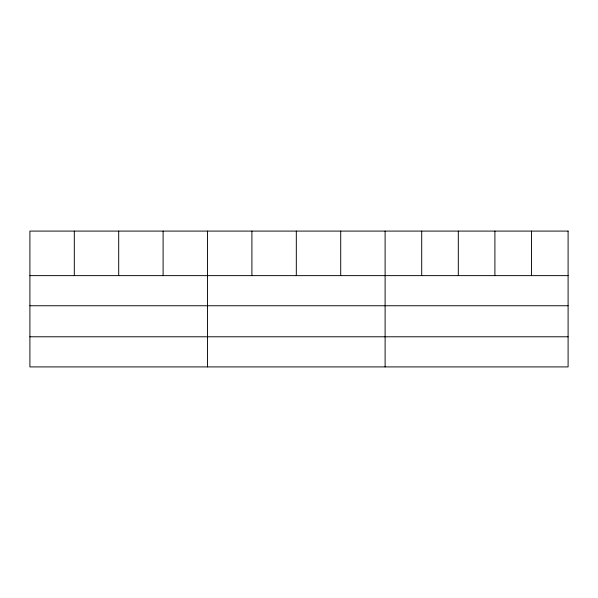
<?xml version="1.0" encoding="UTF-8"?>
<svg xmlns="http://www.w3.org/2000/svg" width="598" height="598" viewBox="0 0 598 598"><rect width="100%" height="100%" fill="white"/><g stroke="black" fill="none" stroke-linecap="round" stroke-linejoin="round"><path stroke-width="0.9" d="M29.9 275.633L568.1 275.633M29.9 305.75L568.1 305.75M29.9 336.786L568.1 336.786M531.502 231.09L531.502 275.633M494.905 231.09L494.905 275.633M458.307 231.09L458.307 275.633M421.71 231.09L421.71 275.633M385.112 231.09L385.112 366.91M340.711 231.09L340.711 275.633M296.309 231.09L296.309 275.633M251.908 231.09L251.908 275.633M207.506 231.09L207.506 366.91M163.105 231.09L163.105 275.633M118.703 231.09L118.703 275.633M74.302 231.09L74.302 275.633M568.1 231.09L29.9 231.09L29.9 366.91L568.1 366.91L568.1 231.09"/></g></svg>
